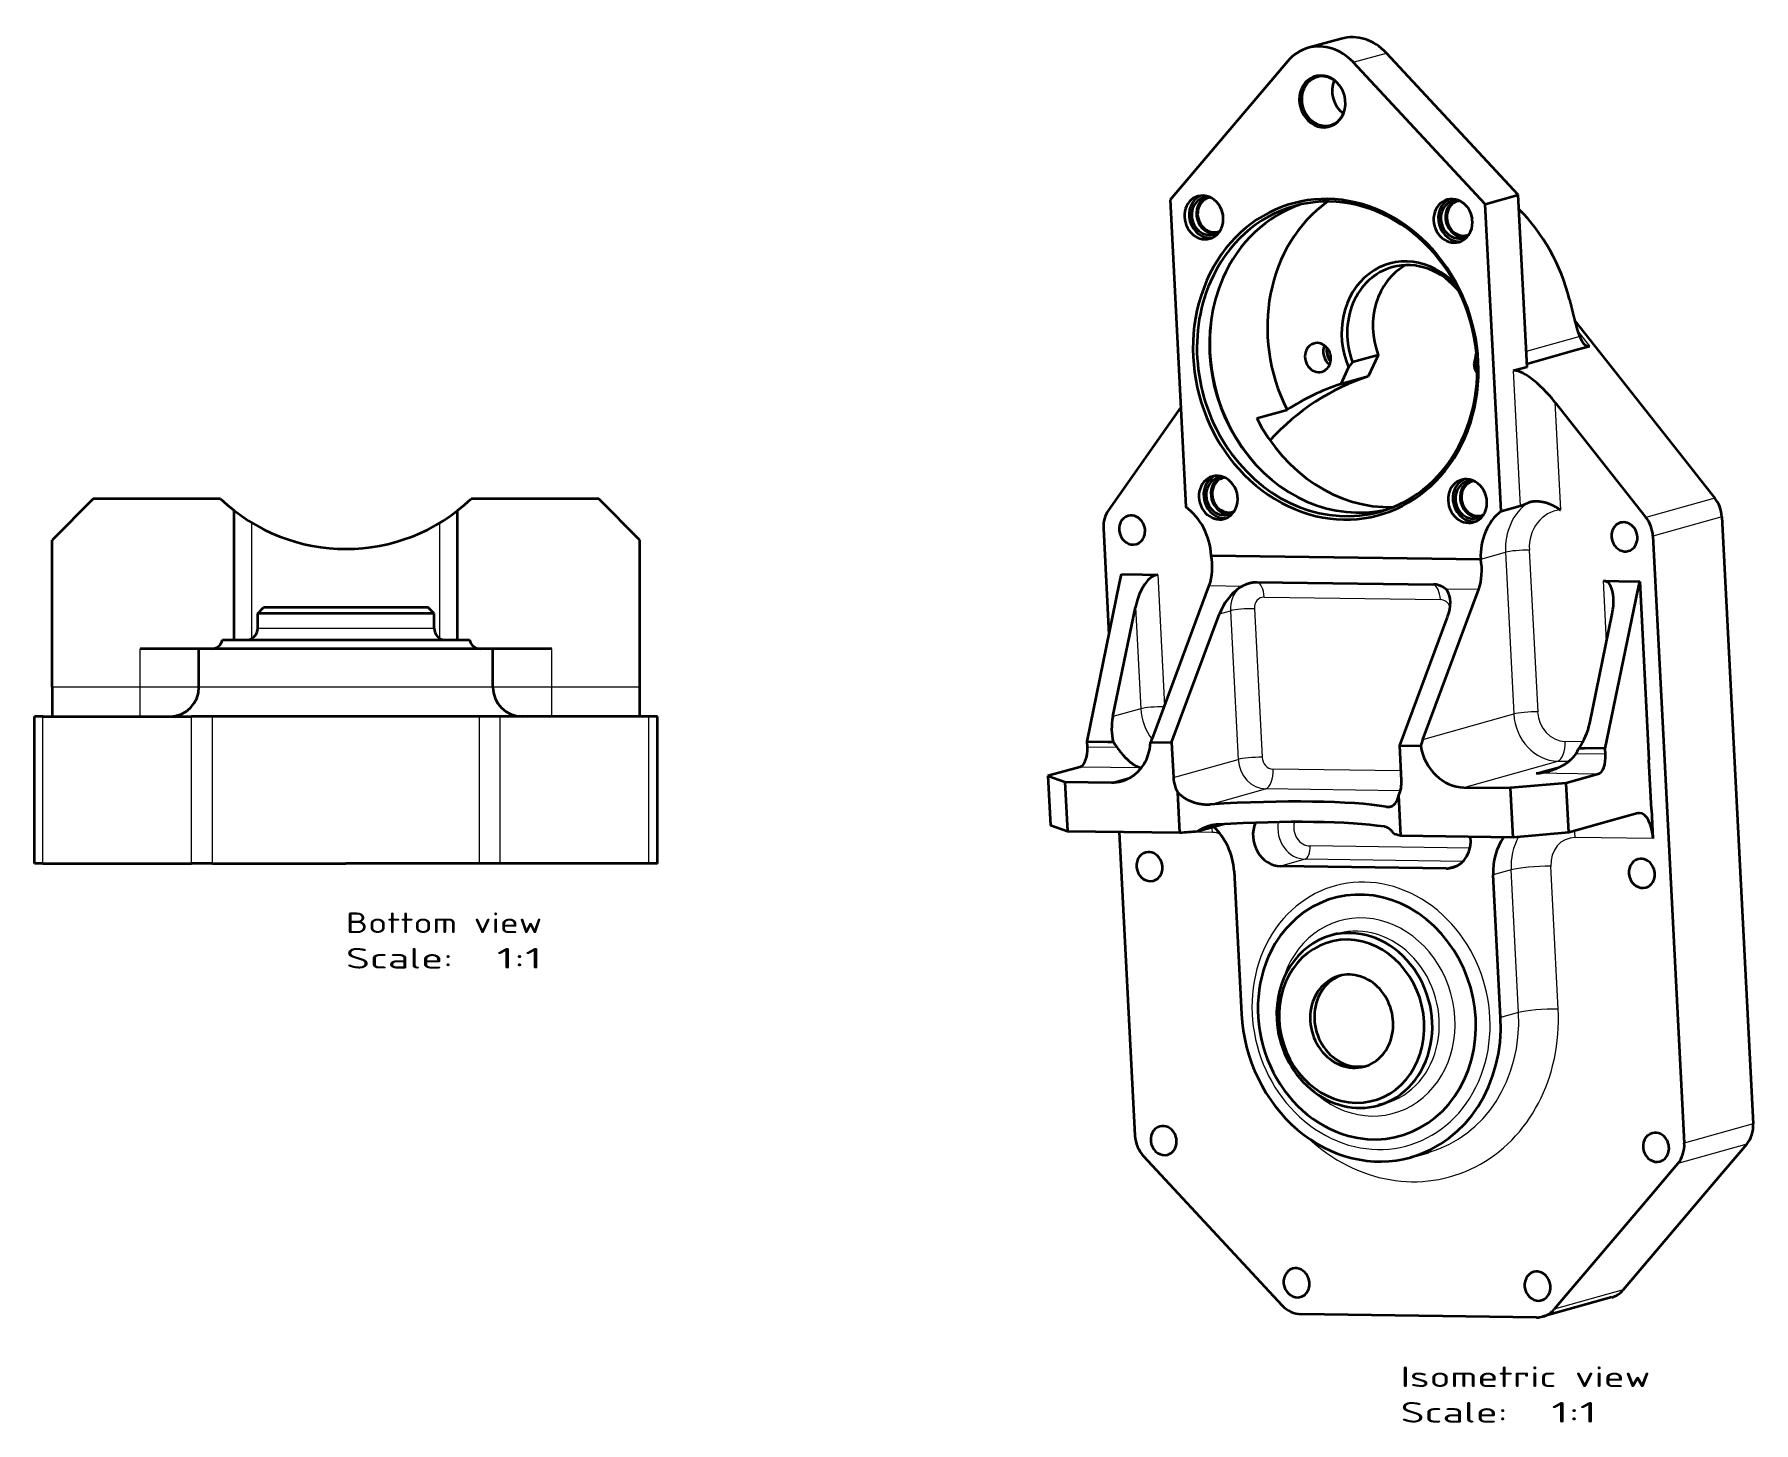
# Model space of a CAD drawing. Header units: millimetres. Extents: x 391 to 996, y 153 to 798.
# Drawn here: x 541.5 to 834, y 561.5 to 797.7 of the extents above; entities that cross this region are included whole.
import ezdxf
from ezdxf.enums import TextEntityAlignment as Align

# ---------------------------------------------------------------- set-up
doc = ezdxf.new("R2010")
doc.units = ezdxf.units.MM
doc.layers.get('0').update_dxf_attribs({"lineweight": 13})
doc.styles.get("Standard").update_dxf_attribs({"font": 'isocp.shx'})

# ---------------------------------------------------------------- blocks, each defined once
blk = doc.blocks.new('BLOCK7')
at = {"color": 7, "lineweight": 13}
for s, width, p, p2 in [('Bottom view', 1.027577, (0, -11.86), (33.4, -11.86)), ('Scale:', 1.228054, (0, -17.9), (18.22, -17.9)), ('  1:1', 1.097358, (18.22, -17.9), (33.4, -17.9))]:
    blk.add_text(s, height=3.5, dxfattribs=dict(at, width=width)).set_placement(p, p2, align=Align.FIT)
blk = doc.blocks.new('BLOCK8')
at = {"color": 7, "lineweight": 35}
for p, q in [((-43, 62), (-50, 55)), ((-21.32, 62), (-43, 62)), ((43, 62), (21.32, 62)), ((50, 55), (43, 62)), ((-19, 38), (-19, 60.01)), ((19, 38), (19, 60.01)), ((-50, 40.38), (-50, 55)), ((50, 40.38), (50, 55)), ((-15, 42.5), (-14, 43.5)), ((-15, 40), (-15, 42.5)), ((15, 42.5), (-15, 42.5)), ((14, 43.5), (-14, 43.5)), ((15, 42.5), (14, 43.5)), ((15, 40), (15, 42.5)), ((-50, 30), (-50, 40.38)), ((50, 30), (50, 40.38)), ((-25, 36.5), (-35, 36.5)), ((25, 36.5), (-25, 36.5)), ((-25, 30), (-25, 36.5)), ((-21, 38), (18.43, 38)), ((18.43, 38), (21, 38)), ((35, 36.5), (25, 36.5)), ((25, 30), (25, 36.5)), ((-50, 30), (-50, 25)), ((50, 25), (50, 30)), ((-51.54, 25), (-53, 25)), ((-53, 0), (-53, 25)), ((-51.54, 25), (-50, 25)), ((-50, 25), (-46, 25)), ((-46, 25), (-26.25, 25)), ((-22.71, 25), (-26.25, 25)), ((0, 25), (-22.71, 25)), ((22.71, 25), (0, 25)), ((26.25, 25), (22.71, 25)), ((46, 25), (26.25, 25)), ((50, 25), (46, 25)), ((51.54, 25), (50, 25)), ((53, 25), (51.54, 25)), ((53, 0), (53, 25)), ((-51.54, 0), (-53, 0)), ((-51.54, 0), (-50, 0)), ((-50, 0), (-46, 0)), ((-46, 0), (-26.25, 0)), ((-22.71, 0), (-26.25, 0)), ((-22.71, 0), (0, 0)), ((22.71, 0), (0, 0)), ((26.25, 0), (22.71, 0)), ((46, 0), (26.25, 0)), ((50, 0), (46, 0)), ((51.54, 0), (50, 0)), ((53, 0), (51.54, 0))]:
    blk.add_line(p, q, dxfattribs=at)
at = {"color": 7, "lineweight": 13}
for p, q in [((-16, 38.27), (-16, 57.95)), ((16, 38.27), (16, 57.95)), ((-15, 40), (15, 40)), ((-35, 30), (-35, 36.5)), ((35, 30), (35, 36.5)), ((-35, 30), (-50, 30)), ((-35, 25), (-35, 30)), ((-25, 30), (-35, 30)), ((25, 30), (-25, 30)), ((35, 30), (25, 30)), ((35, 25), (35, 30)), ((50, 30), (35, 30)), ((-51.54, 0), (-51.54, 25)), ((-26.25, 0), (-26.25, 25)), ((-22.71, 0), (-22.71, 25)), ((22.71, 0), (22.71, 25)), ((26.25, 0), (26.25, 25)), ((51.54, 0), (51.54, 25))]:
    blk.add_line(p, q, dxfattribs=at)
at = {"color": 7, "lineweight": 35}
for centre, radius, start, end in [((0, 84.5), 31, 226.536, 313.464), ((-17, 40), 2, 270, 0), ((17, 40), 2, 180, 270), ((-22.94, 38.5), 2, 270, 345.5225), ((22.94, 38.5), 2, 194.4775, 270), ((-30, 30), 5, 270.2136, 0), ((30, 30), 5, 180, 269.7864)]:
    blk.add_arc(centre, radius, start, end, dxfattribs=at)
blk = doc.blocks.new('BLOCK13')
at = {"color": 7, "lineweight": 13}
for s, width, p, p2 in [('Isometric view', 1.133448, (-9.13, -125.19), (33.37, -125.19)), ('Scale:', 1.228054, (-9.13, -131.24), (9.08, -131.24)), ('  1:1', 1.097358, (9.08, -131.24), (24.26, -131.24))]:
    blk.add_text(s, height=3.5, dxfattribs=dict(at, width=width)).set_placement(p, p2, align=Align.FIT)
blk = doc.blocks.new('BLOCK14')
at = {"color": 7, "lineweight": 35}
for p, q in [((-19.26, 104.2), (-24.89, 102.63)), ((-28.4, 100.34), (-48.36, 76.81)), ((5.24, 76.07), (-17.18, 100.19)), ((10.87, 77.64), (-11.55, 101.76)), ((-48.36, 76.81), (-45.66, 24.55)), ((5.24, 76.07), (10.87, 77.64)), ((7.95, 23.81), (5.24, 76.07)), ((12.39, 48.35), (10.87, 77.64)), ((20.49, 56.21), (38.82, 33)), ((-12.94, 50.38), (-17.3, 49.17)), ((-12.94, 50.38), (-14.63, 46.76)), ((12.36, 48.92), (20.69, 51.25)), ((20.69, 51.25), (23.03, 51.9)), ((-17.99, 48.3), (-19.32, 45.45)), ((-17.3, 49.17), (-17.99, 48.3)), ((3.9, 47.28), (3.49, 48.01)), ((12.39, 48.35), (10.04, 47.69)), ((-14.63, 46.76), (-19.32, 45.45)), ((-46.54, 41.5), (-58.8, 24.02)), ((-33.6, 39.63), (-28.44, 41.07)), ((17.1, 42.38), (32.59, 22.77)), ((38.82, 33), (42.59, 28.23)), ((42.59, 28.23), (44.32, 26.05)), ((7.95, 23.81), (11.23, 24.73)), ((-59.67, 20.85), (-58.74, 2.82)), ((45.51, 22.85), (50.85, -80.4)), ((33.79, 19.57), (35.76, -18.54)), ((-41.36, 16.28), (4.49, 15.66)), ((-56.94, 11.55), (-56.62, 13.09)), ((-56.62, 13.09), (-53.1, 13.04)), ((-53.1, 13.04), (-50.45, 13)), ((-33.53, 11.77), (-3.55, 11.36)), ((25.37, 11.96), (28.01, 11.93)), ((28.01, 11.93), (31.54, 11.88)), ((31.22, 10.34), (31.54, 11.88)), ((31.54, 11.88), (33.11, -18.5)), ((-62.48, -15.34), (-56.94, 11.55)), ((-51.19, -14.37), (-41.68, 11.17)), ((-5.35, -15), (4.16, 10.54)), ((25.69, -16.55), (31.22, 10.34)), ((-58.07, -11.12), (-54.24, 7.49)), ((-48.08, -15.54), (-39.93, 6.35)), ((23.04, -12.24), (26.87, 6.38)), ((-9.29, -16.07), (-1.14, 5.82)), ((-62.48, -15.34), (-58.95, -15.39)), ((-62.42, -16.33), (-62.48, -15.34)), ((-58.95, -15.39), (-58, -15.4)), ((-51.61, -15.49), (-51.67, -15.49)), ((-51.61, -15.49), (-48.08, -15.54)), ((-48.08, -15.54), (-47.78, -21.49)), ((-9.29, -16.07), (-5.76, -16.12)), ((-8.98, -22.02), (-9.29, -16.07)), ((-5.71, -16.12), (-5.76, -16.12)), ((21.22, -16.49), (22.16, -16.5)), ((25.69, -16.55), (22.16, -16.5)), ((25.74, -17.54), (25.69, -16.55)), ((-63.68, -19.7), (-69.13, -21.22)), ((33.55, -26.93), (33.11, -18.5)), ((35.76, -18.54), (39.12, -83.68)), ((-69.13, -21.22), (-68.69, -29.65)), ((-69.13, -21.22), (-66.24, -22.22)), ((-66.24, -22.22), (-58.3, -22.33)), ((-66.24, -22.22), (-65.8, -30.65)), ((1.65, -23.16), (9.58, -23.26)), ((19.04, -22.43), (9.58, -23.26)), ((10.02, -31.69), (9.58, -23.26)), ((24.49, -20.91), (19.04, -22.43)), ((19.47, -30.86), (19.04, -22.43)), ((-46.69, -30.91), (-47.05, -23.98)), ((-9.09, -31.43), (-9.45, -24.5)), ((26.33, -28.94), (19.47, -30.86)), ((31.2, -27.58), (26.33, -28.94)), ((33.55, -26.93), (33.8, -31.88)), ((-65.8, -30.65), (-68.69, -29.65)), ((-46.69, -30.91), (-65.8, -30.65)), ((-57, -30.77), (-54.33, -82.4)), ((-39.12, -29.4), (-43.71, -30.68)), ((10.02, -31.69), (-9.09, -31.43)), ((19.47, -30.86), (10.02, -31.69)), ((-37.46, -37.44), (-36.2, -61.73)), ((-1.36, -36.95), (-29.58, -36.56)), ((7.88, -62.33), (6.62, -38.05)), ((-19.84, -48.04), (-21.01, -48.37)), ((-11.77, -76.94), (-12.94, -77.26)), ((49.74, -83.89), (48.47, -85.39)), ((-52.86, -85.92), (-51.43, -87.46)), ((-51.43, -87.46), (-47.7, -91.47)), ((-4.39, -85.26), (-7.44, -86.11)), ((38.01, -87.16), (36.74, -88.67)), ((48.47, -85.39), (45.14, -89.31)), ((45.14, -89.31), (28.74, -108.65)), ((36.74, -88.67), (33.42, -92.59)), ((-47.7, -91.47), (-29.27, -111.29)), ((33.42, -92.59), (17.01, -111.93)), ((26.79, -109.92), (15.06, -113.2)), ((-6.05, -113.06), (-26.08, -112.79)), ((13.97, -113.34), (-6.05, -113.06))]:
    blk.add_line(p, q, dxfattribs=at)
at = {"color": 7, "lineweight": 13}
for p, q in [((-17.18, 100.19), (-11.55, 101.76)), ((20.58, 53.31), (12.25, 50.98)), ((21.33, 53.52), (20.58, 53.31)), ((20.97, 54.52), (23.03, 51.9)), ((10.04, 47.69), (11.23, 24.73)), ((17.1, 42.38), (18.05, 24.03)), ((44.32, 26.05), (32.59, 22.77)), ((45.51, 22.85), (33.79, 19.57)), ((4.49, 15.66), (8.71, 16.83)), ((8.71, 16.83), (10.13, -10.67)), ((12.76, 17.19), (14.19, -10.32)), ((-50.45, 13), (-49.3, -9.29)), ((25.9, 1.66), (25.37, 11.96)), ((-41.68, 11.17), (-36.05, 11.09)), ((-32.35, 9.19), (-2.37, 8.78)), ((-1.47, 10.62), (4.16, 10.54)), ((-54.24, 7.49), (-53.35, -9.8)), ((-39.93, 6.35), (-38.06, 6.87)), ((-38.06, 6.87), (-36.75, -18.41)), ((-34.01, 7.23), (-32.7, -18.05)), ((-53.35, -9.8), (-58.07, -11.12)), ((-5.35, -15), (10.13, -10.67)), ((-57.35, -16.4), (-62.42, -16.33)), ((18.85, -15.33), (21.9, -15.38)), ((25.74, -17.54), (20.67, -17.47)), ((-53.25, -19.84), (-63.68, -19.7)), ((-47.78, -21.49), (-36.75, -18.41)), ((-9.07, -20.36), (-30.83, -20.06)), ((1.65, -23.16), (17.6, -18.7)), ((15.32, -20.37), (13.91, -20.77)), ((18.3, -19.54), (15.32, -20.37)), ((17.6, -18.7), (19.51, -18.73)), ((-58.3, -22.33), (-54.96, -21.4)), ((24.49, -20.91), (13.91, -20.77)), ((-41.51, -26.06), (-32.09, -23.43)), ((-9.17, -23.74), (-32.09, -23.43)), ((-11.53, -26.47), (-10.26, -26.11)), ((-41.14, -30.86), (-45.3, -30.8)), ((33.8, -31.88), (20.58, -31.7)), ((2.67, -33.51), (-24.52, -33.13)), ((-25.35, -35.38), (-29.58, -36.56)), ((1.49, -35.75), (-25.35, -35.38)), ((0.73, -36.36), (-1.36, -36.95)), ((9.67, -37.19), (6.62, -38.05)), ((10.93, -61.48), (9.67, -37.19)), ((17.68, -60.89), (16.43, -36.6)), ((10.93, -61.48), (7.88, -62.33)), ((50.85, -80.4), (39.12, -83.68)), ((49.74, -83.89), (38.01, -87.16)), ((28.74, -108.65), (17.01, -111.93))]:
    blk.add_line(p, q, dxfattribs=at)
at = {"color": 7, "lineweight": 35}
for centre, radius, start, end in [((-61.37, 40.53), 65.3, 6.5802, 7.3528), ((-33.57, 6.59), 5.14, 118.8593, 124.7825), ((-3.59, 7.53), 3.83, 75.9694, 89.4336), ((-2.75, 9.32), 1.82, 33.6552, 45.4923), ((-64.7, -9.33), 14.42, 334.7023, 339.542), ((11.54, -9.82), 11.76, 325.4329, 348.1373), ((6.96, -19.59), 13.14, 159.5302, 164.6794), ((13.28, -9.82), 10.97, 273.3039, 285.5397), ((-11.25, -24.93), 1.56, 259.5666, 285.004), ((-39.72, -36.49), 7.04, 105.5591, 124.4849), ((-39.75, -36.35), 6.9, 93.3596, 105.6662)]:
    blk.add_arc(centre, radius, start, end, dxfattribs=at)
for centre, major_axis, ratio, start_param, end_param in [((-22.46, 93.96), (-2.42, 8.67), 0.873375, 0.000112, 0.533937), ((-22.46, 93.96), (-2.42, 8.67), 0.873375, 5.246326, 6.283297), ((-16.83, 95.53), (-2.42, 8.67), 0.873375, 5.246326, 6.283297), ((-22.44, 93.54), (1.2, -4.29), 0.873375, 2.304394, 7.120399), ((-22.21, 93.6), (1.14, -4.09), 0.873375, 3.141474, 3.960928), ((-22.21, 93.6), (1.14, -4.09), 0.873375, 2.326341, 3.141474), ((-17.05, 95.05), (-1.14, 4.09), 0.873375, 0.806059, 2.336351), ((-22.44, 93.54), (1.2, -4.29), 0.873375, 0.837213, 2.304394), ((-22.21, 93.6), (1.14, -4.09), 0.873375, 3.960928, 6.283067), ((-22.21, 93.6), (1.14, -4.09), 0.873375, 6.283067, 7.098154), ((-20.17, 49.67), (-7.4, 26.49), 0.873375, 0.819335, 7.10252), ((-42.6, 73.8), (1.01, -3.61), 0.873375, 3.141474, 6.283067), ((-41.81, 74.02), (1.01, -3.61), 0.873375, 3.268128, 6.156494), ((-41.81, 74.02), (0.87, -3.13), 0.873375, 3.141474, 6.283067), ((-41.01, 74.24), (0.87, -3.13), 0.873375, 3.287769, 6.136852), ((-41.01, 74.24), (0.81, -2.89), 0.873375, 3.141474, 6.283067), ((-42.6, 73.8), (1.01, -3.61), 0.873375, 0.819335, 3.141474), ((-41.81, 74.02), (0.87, -3.13), 0.873375, 2.706231, 3.141474), ((-41.01, 74.24), (0.81, -2.89), 0.873375, 3.024637, 3.141474), ((-7.51, 53.21), (7.4, -26.49), 0.873375, 3.448612, 4.934739), ((-19.94, 49.74), (-7.26, 26), 0.873375, 3.141582, 6.283174), ((-0.21, 73.22), (1.01, -3.61), 0.873375, 3.141474, 6.283067), ((0.59, 73.44), (1.01, -3.61), 0.873375, 3.268128, 6.156494), ((0.59, 73.44), (0.87, -3.13), 0.873375, 3.141474, 6.283067), ((1.38, 73.66), (0.87, -3.13), 0.873375, 3.287769, 6.136852), ((1.38, 73.66), (0.81, -2.89), 0.873375, 3.141474, 6.283067), ((-0.21, 73.22), (1.01, -3.61), 0.873375, 0.819335, 3.141474), ((0.59, 73.44), (0.87, -3.13), 0.873375, 2.706231, 3.141474), ((1.38, 73.66), (0.81, -2.89), 0.873375, 3.024637, 3.141474), ((-19.94, 49.74), (-7.26, 26), 0.873375, 6.283174, 7.10252), ((-36.97, 75.37), (-0.81, 2.89), 0.873375, 1.423928, 1.71776), ((-17.83, 50.33), (7.26, -26), 0.873375, 3.188064, 3.960928), ((5.42, 74.79), (-0.81, 2.89), 0.873375, 1.423928, 1.71776), ((-5.87, 53.67), (-8.07, 28.89), 0.873375, 4.681725, 5.283621), ((-42.6, 73.8), (1.01, -3.61), 0.873375, 6.283067, 7.10252), ((-41.81, 74.02), (0.87, -3.13), 0.873375, 6.283067, 6.71898), ((-41.01, 74.24), (0.81, -2.89), 0.873375, 6.283067, 6.40001), ((-0.21, 73.22), (1.01, -3.61), 0.873375, 6.283067, 7.10252), ((0.59, 73.44), (0.87, -3.13), 0.873375, 6.283067, 6.71898), ((1.38, 73.66), (0.81, -2.89), 0.873375, 6.283067, 6.40001), ((-7.51, 53.21), (3.55, -12.72), 0.873375, 2.103913, 4.857437), ((-7.18, 53.3), (3.36, -12.04), 0.873375, 3.14153, 4.813627), ((-2.82, 54.52), (3.36, -12.04), 0.873375, 3.350399, 4.813627), ((-7.18, 53.3), (3.36, -12.04), 0.873375, 2.014698, 3.14153), ((-19.94, 49.74), (-7.26, 26), 0.873375, 0.819335, 3.141582), ((-17.83, 50.33), (7.26, -26), 0.873375, 3.960928, 6.236696), ((22.64, 59.61), (0.22, -7.74), 0.306145, 5.611224, 5.893198), ((-23.2, 49.96), (0.67, -2.41), 0.873375, 3.960928, 6.283067), ((-23.2, 49.96), (0.67, -2.41), 0.873375, 3.141474, 3.960928), ((-23.2, 49.96), (0.67, -2.41), 0.873375, 6.283067, 9.42466), ((-20.1, 50.82), (0.67, -2.41), 0.873375, 3.968905, 5.455873), ((-19.31, 51.05), (0.74, -2.65), 0.873375, 4.245829, 5.17928), ((-7.18, 53.3), (3.36, -12.04), 0.873375, 0.966636, 1.126895), ((22.64, 59.61), (0.22, -7.74), 0.306141, 5.893225, 6.359269), ((-7.51, 53.21), (3.55, -12.72), 0.873375, 0.922826, 1.037679), ((14.76, 41.73), (4.99, -5.83), 0.290576, 1.436424, 3.007221), ((0, 0), (13.18, -47.19), 0.873375, 3.176826, 3.642448), ((-4.69, -1.31), (13.18, -47.19), 0.873375, 3.176826, 3.413035), ((-12.67, 51.77), (7.4, -26.49), 0.873375, 4.934739, 6.067027), ((-40.14, 26.13), (1.01, -3.61), 0.873375, 3.141474, 6.283067), ((-39.34, 26.36), (1.01, -3.61), 0.873375, 3.268128, 6.156494), ((-39.34, 26.36), (0.87, -3.13), 0.873375, 3.141474, 6.283067), ((-38.54, 26.58), (0.87, -3.13), 0.873375, 3.287769, 6.136852), ((-38.54, 26.58), (0.81, -2.89), 0.873375, 3.141474, 6.283067), ((-40.14, 26.13), (1.01, -3.61), 0.873375, 0.819335, 3.141474), ((-39.34, 26.36), (0.87, -3.13), 0.873375, 2.706231, 3.141474), ((-38.54, 26.58), (0.81, -2.89), 0.873375, 3.024637, 3.141474), ((2.25, 25.55), (1.01, -3.61), 0.873375, 0.819335, 3.141474), ((2.25, 25.55), (1.01, -3.61), 0.873375, 3.141474, 6.283067), ((3.05, 25.77), (1.01, -3.61), 0.873375, 3.268128, 6.156494), ((3.05, 25.77), (0.87, -3.13), 0.873375, 3.141474, 6.283067), ((3.85, 26), (0.87, -3.13), 0.873375, 3.287769, 6.136852), ((3.85, 26), (0.81, -2.89), 0.873375, 3.141474, 6.283067), ((3.05, 25.77), (0.87, -3.13), 0.873375, 2.706231, 3.141474), ((3.85, 26), (0.81, -2.89), 0.873375, 3.024637, 3.141474), ((-55.26, 20.79), (-1.35, 4.82), 0.873375, 0.621203, 1.319335), ((-50.17, 16.41), (-2.69, 9.63), 0.873375, 4.460928, 5.437313), ((-40.14, 26.13), (1.01, -3.61), 0.873375, 6.283067, 7.10252), ((-39.34, 26.36), (0.87, -3.13), 0.873375, 6.283067, 6.71898), ((-38.54, 26.58), (0.81, -2.89), 0.873375, 6.283067, 6.40001), ((2.25, 25.55), (1.01, -3.61), 0.873375, 6.283067, 7.10252), ((13.31, 15.53), (-2.69, 9.63), 0.873375, 0.34295, 1.319335), ((41.11, 22.91), (-1.35, 4.82), 0.873375, 4.460928, 5.159059), ((-54.81, 20.61), (-0.67, 2.41), 0.873375, 6.28307, 9.424662), ((-54.81, 20.61), (-0.67, 2.41), 0.873375, 4.960928, 6.28307), ((-54.81, 20.61), (-0.67, 2.41), 0.873375, 3.141477, 4.960928), ((3.05, 25.77), (0.87, -3.13), 0.873375, 6.283067, 6.71898), ((3.85, 26), (0.81, -2.89), 0.873375, 6.283067, 6.40001), ((28.95, 19.46), (-0.67, 2.41), 0.873375, 6.28307, 8.10252), ((28.95, 19.46), (-0.67, 2.41), 0.873375, 3.141477, 6.28307), ((29.38, 19.63), (-1.35, 4.82), 0.873375, 4.460928, 5.159059), ((28.95, 19.46), (-0.67, 2.41), 0.873375, 1.819335, 3.141477), ((-43.52, 14.21), (-0.07, -5), 0.471731, 0.923275, 2.005155), ((2.32, 13.58), (-0.07, -5), 0.471731, 0.923275, 2.005155), ((-51.59, 7.46), (-1.43, -5.51), 0.454551, 3.252239, 4.823035), ((24.23, 6.42), (-1.43, -5.51), 0.454554, 2.176658, 3.252238), ((-35.53, 6.29), (-3.68, -5.12), 0.625786, 4.198373, 5.124442), ((-5.55, 5.88), (-3.68, -5.12), 0.625786, 1.982849, 2.908918), ((24.23, 6.42), (-1.43, -5.51), 0.454537, 1.68142, 2.176663), ((-51.03, -11.22), (-4.13, -7.95), 0.751526, 5.072975, 5.596881), ((-63.83, -16.73), (0.04, 3), 0.471731, 3.27947, 4.850266), ((-52.1, -11.52), (2.15, -7.71), 0.873375, 4.984526, 5.136059), ((-58.71, -14.4), (-2.15, 7.71), 0.873375, 3.141643, 4.3356), ((1.24, -15.23), (-2.15, 7.71), 0.873375, 1.444663, 2.890131), ((14.91, -12.44), (2.15, -7.71), 0.873375, 0.644203, 0.795736), ((24.33, -17.94), (-0.04, -3), 0.471731, 0.137877, 1.708673), ((-58.71, -14.4), (-2.15, 7.71), 0.873375, 2.890131, 3.141643), ((-43.37, -21.55), (-1.35, 4.82), 0.873375, 1.319335, 1.845034), ((-13.39, -21.96), (-1.35, 4.82), 0.873375, 3.935229, 4.460928), ((-38.68, -29.66), (-30.96, -1.6), 0.121187, 3.636725, 4.797594), ((-38.5, -33.13), (-30.96, -1.6), 0.121187, 3.674834, 4.759485), ((-29.83, -31.6), (-1.35, 4.82), 0.873375, 0.818989, 2.890131), ((31.46, -32.54), (-0.07, -5), 0.471731, 3.141699, 3.27947), ((31.46, -32.54), (-0.07, -5), 0.471731, 1.708673, 3.141699), ((-38.45, -34.12), (30.96, 1.6), 0.121187, 1.735296, 1.834157), ((-46.28, -37.32), (-2.69, 9.63), 0.873375, 4.460928, 5.319429), ((-38.45, -34.12), (30.96, 1.6), 0.121187, 0.316976, 0.415837), ((-1.62, -31.99), (-1.35, 4.82), 0.873375, 3.141593, 4.553396), ((15.44, -38.17), (-2.69, 9.63), 0.873375, 0.616782, 1.319335), ((-51.85, -36.64), (-0.67, 2.41), 0.873375, 6.28307, 9.424662), ((-51.85, -36.64), (-0.67, 2.41), 0.873375, 4.960928, 6.28307), ((-51.85, -36.64), (-0.67, 2.41), 0.873375, 3.141477, 4.960928), ((-1.62, -31.99), (-1.35, 4.82), 0.873375, 2.890131, 3.141593), ((31.91, -37.79), (-0.67, 2.41), 0.873375, 6.28307, 9.424662), ((31.91, -37.79), (-0.67, 2.41), 0.873375, 4.960928, 6.28307), ((31.91, -37.79), (-0.67, 2.41), 0.873375, 3.141477, 4.960928), ((-14.87, -62.23), (5.65, -20.23), 0.873375, 5.801804, 9.906165), ((-14.87, -62.23), (5.65, -20.23), 0.873375, 3.62298, 3.960928), ((-16.98, -62.82), (-4.04, 14.45), 0.873375, 3.141623, 6.283216), ((-16.98, -62.82), (-4.04, 14.45), 0.873375, 0.00003, 1.319335), ((-17.45, -62.95), (-3.77, 13.48), 0.873375, 1.319335, 7.60252), ((-14.87, -62.23), (5.65, -20.23), 0.873375, 3.960928, 5.801804), ((-17.45, -62.95), (-2.15, 7.71), 0.873375, 6.283067, 7.10252), ((-16.74, -62.75), (2.15, -7.71), 0.873375, 3.19382, 3.960928), ((-17.45, -62.95), (-2.15, 7.71), 0.873375, 3.141474, 6.283067), ((-17.45, -62.95), (-2.15, 7.71), 0.873375, 0.819335, 3.141474), ((-16.74, -62.75), (2.15, -7.71), 0.873375, 3.960928, 6.230919), ((-14.16, -62.03), (-6.73, 24.08), 0.873375, 1.319335, 3.141588), ((-16.98, -62.82), (-4.04, 14.45), 0.873375, 1.319335, 3.141623), ((-14.16, -62.03), (-6.73, 24.08), 0.873375, 3.141588, 4.460928), ((-49.44, -83.26), (-0.67, 2.41), 0.873375, 6.28307, 9.424662), ((-49.44, -83.26), (-0.67, 2.41), 0.873375, 4.960928, 6.28307), ((34.32, -84.4), (-0.67, 2.41), 0.873375, 4.960928, 6.28307), ((46.44, -80.34), (-1.35, 4.82), 0.873375, 3.675529, 4.460928), ((-49.92, -82.46), (-1.35, 4.82), 0.873375, 1.319335, 2.104733), ((-49.44, -83.26), (-0.67, 2.41), 0.873375, 3.141477, 4.960928), ((34.32, -84.4), (-0.67, 2.41), 0.873375, 6.28307, 9.424662), ((34.32, -84.4), (-0.67, 2.41), 0.873375, 3.141477, 4.960928), ((34.72, -83.62), (-1.35, 4.82), 0.873375, 3.675529, 4.460928), ((-26.83, -107.46), (-0.67, 2.41), 0.873375, 6.28307, 9.424662), ((-26.83, -107.46), (-0.67, 2.41), 0.873375, 4.960928, 6.28307), ((-26.83, -107.46), (-0.67, 2.41), 0.873375, 3.141477, 4.960928), ((14.17, -108.02), (-0.67, 2.41), 0.873375, 6.28307, 9.424662), ((14.17, -108.02), (-0.67, 2.41), 0.873375, 4.960928, 6.28307), ((14.17, -108.02), (-0.67, 2.41), 0.873375, 3.141477, 4.960928), ((25.44, -105.11), (-1.35, 4.82), 0.873375, 3.141705, 3.675529), ((-26.33, -107.83), (-1.35, 4.82), 0.873375, 2.104733, 2.890131), ((13.71, -108.38), (-1.35, 4.82), 0.873375, 2.890131, 3.141705), ((13.71, -108.38), (-1.35, 4.82), 0.873375, 3.141705, 3.675529)]:
    blk.add_ellipse(centre, major_axis=major_axis, ratio=ratio, start_param=start_param, end_param=end_param, dxfattribs=at)
at = {"color": 7, "lineweight": 13}
for centre, major_axis, ratio, start_param, end_param in [((-17.21, 50.5), (7.4, -26.49), 0.873375, 3.896219, 5.52856), ((17.53, 16.71), (-2.69, 9.63), 0.873375, 0.293375, 1.319335), ((18.94, 17.11), (-1.88, 6.74), 0.873375, 6.117573, 7.60252), ((11.36, 16.8), (-3, -0.15), 0.121187, 4.217159, 5.787956), ((-33.75, 8.8), (-0.04, -3), 0.471731, 1.708673, 3.010874), ((-33.65, 6.81), (-1.35, 4.82), 0.873375, 0.393266, 1.319335), ((-32.24, 7.21), (-0.54, 1.93), 0.873375, 6.031724, 7.602522), ((-3.78, 8.38), (-0.04, -3), 0.471731, 1.708673, 3.010874), ((-2.27, 6.79), (-0.54, 1.93), 0.873375, 4.889778, 6.031725), ((-35.41, 6.84), (3, 0.15), 0.121187, 1.075567, 2.646363), ((-50.7, -9.84), (-3, -0.15), 0.121187, 4.242072, 5.787956), ((-46.29, -9.9), (-2.15, 7.71), 0.873375, 1.319335, 2.02006), ((12.78, -10.71), (-3, -0.15), 0.121187, 4.217159, 5.787956), ((17.19, -10.77), (-2.15, 7.71), 0.873375, 1.319335, 2.890131), ((18.59, -10.38), (-1.35, 4.82), 0.873375, 1.319335, 2.890131), ((17.44, -15.73), (-0.04, -3), 0.471731, 0.137877, 1.708673), ((-34.11, -18.44), (3, 0.15), 0.121187, 1.075567, 2.646363), ((-32.34, -18.47), (-1.35, 4.82), 0.873375, 1.319335, 2.890131), ((-30.94, -18.08), (-0.54, 1.93), 0.873375, 1.319335, 2.890133), ((-32.24, -20.45), (0.04, 3), 0.471731, 3.279469, 4.850265), ((-25.61, -30.42), (-1.35, 4.82), 0.873375, 1.056521, 2.890131), ((-24.67, -30.16), (-0.81, 2.89), 0.873375, 0.948815, 2.890131), ((-43.48, -31.51), (-0.07, -5), 0.471731, 1.708674, 1.88755), ((-40.88, -35.81), (-1.35, 4.82), 0.873375, 5.726748, 6.031722), ((18.49, -37.31), (-2.69, 9.63), 0.873375, 0.718535, 1.319335), ((20.83, -36.66), (-1.35, 4.82), 0.873375, 6.031725, 7.602519), ((18.23, -32.36), (-0.07, -5), 0.471731, 1.708673, 1.940034), ((-25.46, -33.4), (-0.03, -2), 0.471731, 0.137877, 1.708673), ((-14.16, -62.03), (6.17, -22.09), 0.873375, 3.960928, 10.244113), ((14.08, -37.25), (4.99, 0.26), 0.121188, 1.075567, 2.646363), ((-14.87, -62.23), (4.57, -16.37), 0.873375, 5.314919, 10.393043), ((-15.8, -62.49), (4.04, -14.45), 0.873375, 0.00003, 3.141623), ((-8.77, -60.52), (-8.07, 28.89), 0.873375, 2.177582, 4.460928), ((15.34, -61.54), (4.99, 0.26), 0.121187, 1.075567, 2.646363), ((-11.11, -61.18), (-6.73, 24.08), 0.873375, 3.141588, 4.460928)]:
    blk.add_ellipse(centre, major_axis=major_axis, ratio=ratio, start_param=start_param, end_param=end_param, dxfattribs=at)
at = {"color": 7, "lineweight": 35}
for points, knots in [([(19.6, 59.83), (19.84, 58.89), (20.07, 57.94), (20.28, 57.04), (20.6, 55.73), (20.97, 54.51), (21.08, 54.16), (21.2, 53.83), (21.33, 53.52)], [0, 0, 0, 0, 0, 0, 8.410748, 8.410748, 8.410748, 11.845232, 11.845232, 11.845232, 11.845232, 11.845232, 11.845232]), ([(12.52, 25.25), (12.9, 25.43), (13.33, 25.53), (13.79, 25.56), (14.99, 25.51), (16.18, 25.14), (16.87, 24.83), (17.49, 24.45), (18.05, 24.03)], [0, 0, 0, 0, 0, 0, 4.048696, 4.048696, 4.048696, 10.322725, 10.322725, 10.322725, 10.322725, 10.322725, 10.322725]), ([(-36.05, 11.09), (-35.68, 11.3), (-35.28, 11.47), (-34.87, 11.61), (-34.35, 11.72), (-33.83, 11.76), (-33.73, 11.77), (-33.63, 11.77), (-33.53, 11.77)], [0, 0, 0, 0, 0, 0, 3.260417, 3.260417, 3.260417, 4.054628, 4.054628, 4.054628, 4.054628, 4.054628, 4.054628]), ([(-57.35, -16.4), (-57.08, -16.76), (-56.82, -17.1), (-56.56, -17.42), (-55.73, -18.37), (-54.91, -19.09), (-54.34, -19.47), (-53.79, -19.71), (-53.23, -19.82)], [0, 0, 0, 0, 0, 0, 3.86787, 3.86787, 3.86787, 12.096592, 12.096592, 12.096592, 12.096592, 12.096592, 12.096592]), ([(20.67, -17.47), (20.44, -17.82), (20.17, -18.14), (19.86, -18.44), (19.03, -19.15), (18.08, -19.7), (17.48, -19.98), (16.85, -20.2), (16.21, -20.38)], [0, 0, 0, 0, 0, 0, 3.766838, 3.766838, 3.766838, 9.500315, 9.500315, 9.500315, 9.500315, 9.500315, 9.500315]), ([(-47.05, -23.98), (-46.57, -24.53), (-45.99, -24.98), (-45.34, -25.34), (-44.21, -25.8), (-42.99, -26.02), (-42.5, -26.08), (-42, -26.09), (-41.51, -26.06)], [0, 0, 0, 0, 0, 0, 6.434219, 6.434219, 6.434219, 10.745484, 10.745484, 10.745484, 10.745484, 10.745484, 10.745484]), ([(-10.84, -26.44), (-10.52, -26.35), (-10.24, -26.17), (-9.99, -25.9), (-9.73, -25.45), (-9.55, -24.89), (-9.51, -24.76), (-9.48, -24.63), (-9.45, -24.5)], [0, 0, 0, 0, 0, 0, 5.654955, 5.654955, 5.654955, 7.149052, 7.149052, 7.149052, 7.149052, 7.149052, 7.149052])]:
    blk.add_open_spline(points, degree=5, knots=knots, dxfattribs=at)
for points in [[(11.23, 24.73), (11.43, 24.79), (11.67, 24.88), (11.94, 24.99), (12.22, 25.12), (12.52, 25.25)], [(-2.66, 11.24), (-2.38, 11.17), (-2.12, 11.07), (-1.87, 10.95), (-1.65, 10.79), (-1.47, 10.62)], [(-10.21, -31.14), (-10.49, -30.71), (-10.8, -30.35), (-11.16, -30.08), (-11.54, -29.9), (-11.94, -29.84)]]:
    blk.add_open_spline(points, degree=5, dxfattribs=at)

msp = doc.modelspace()

# ---------------------------------------------------------------- block references
at = {"lineweight": 0}
for name, p in [('BLOCK14', (783.05, 692.74)), ('BLOCK8', (594.5, 656.65)), ('BLOCK7', (594.5, 656.65)), ('BLOCK13', (783.05, 692.74))]:
    msp.add_blockref(name, p, dxfattribs=at)

doc.saveas('drawing.dxf')
